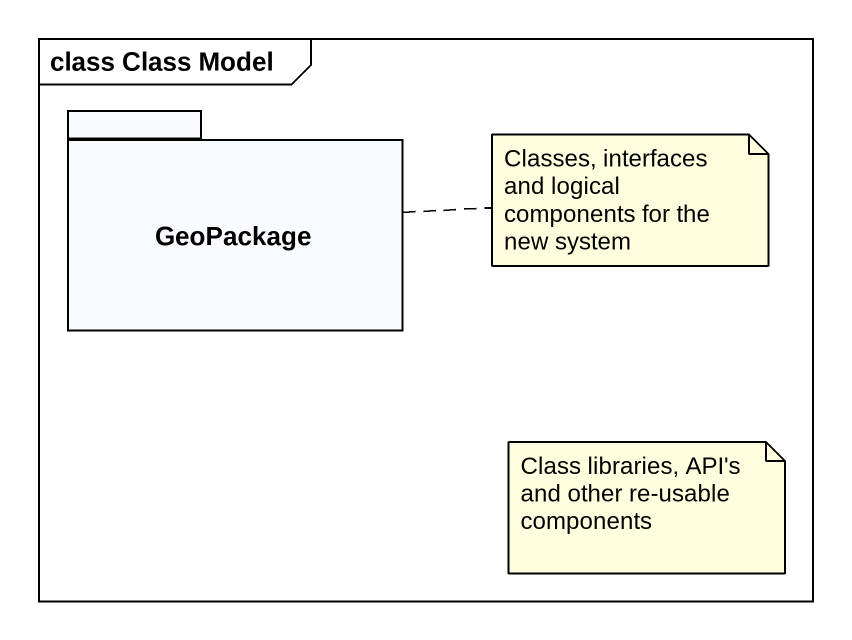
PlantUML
@startuml
mainframe class Class Model
package GeoPackage {
}
note right of GeoPackage : Classes, interfaces and logical components for the new system
note as N2
  Class libraries, API's and other re-usable components
end note
@enduml
